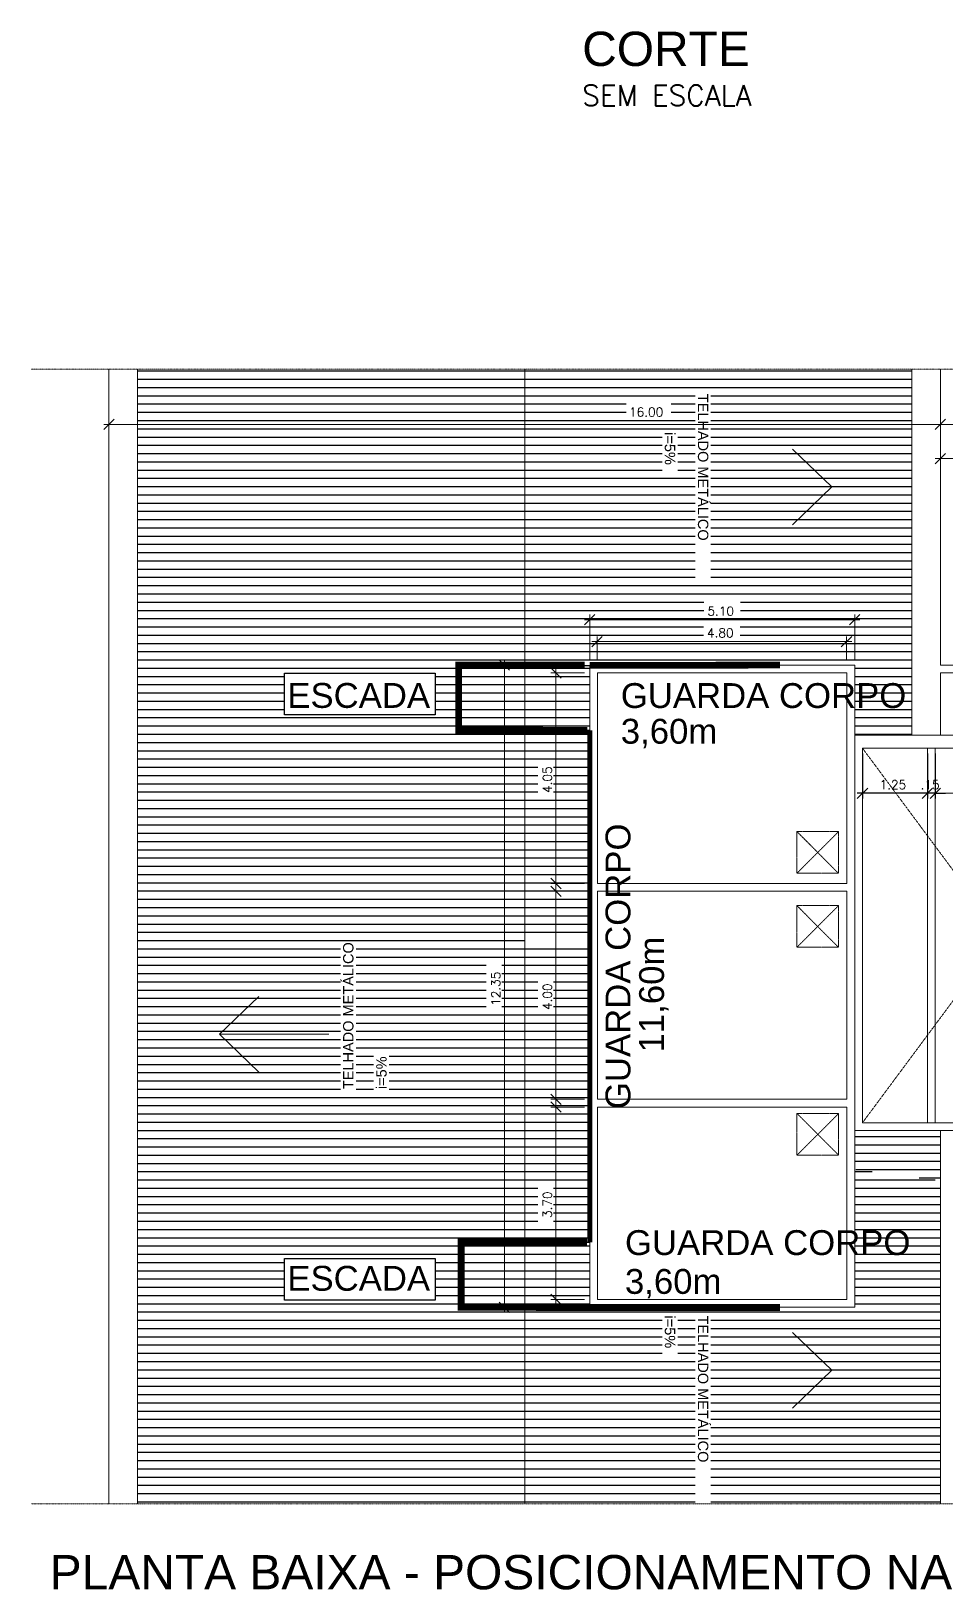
# Model space of a CAD drawing. Header units: millimetres. Extents: x -312439 to 477422, y -331570 to 212570.
# Drawn here: x -247556 to -233305, y -89743 to -65473 of the extents above; entities that cross this region are included whole.
import ezdxf

# ---------------------------------------------------------------- set-up
doc = ezdxf.new("R2010")
doc.units = ezdxf.units.MM
for name, pattern in [('CONTINU', [0]), ('DASHDOT', [25.4, 12.7, -6.35, 0, -6.35]), ('DASHDOTX2', [2, 1, -0.5, 0, -0.5]), ('HIDDEN', [9.525, 6.35, -3.175])]:
    doc.linetypes.add(name, pattern=pattern)
doc.layers.add('0.1', color=8, linetype='Continuous', lineweight=13)
doc.styles.add('ROMANS', font='romans.shx', dxfattribs={"height": 187.5})
doc.styles.add('SANSSERIF', font='sas_____.pfb', dxfattribs={"height": 30})
doc.styles.get("Standard").update_dxf_attribs({"font": 'arial.ttf'})

msp = doc.modelspace()

# ---------------------------------------------------------------- linework, layer by layer
at = {"color": 0, "linetype": 'ByBlock'}
for p, q in [((-246262.099, -71514.343), (-246424.029, -71676.274)), ((-233307.672, -71514.343), (-233469.602, -71676.274)), ((-233469.602, -71676.274), (-233307.672, -71514.343)), ((-233307.672, -72047.278), (-233469.602, -72209.208)), ((-238772.394, -74555.528), (-238934.325, -74717.459)), ((-234805.101, -74717.459), (-234643.171, -74555.528)), ((-238657.819, -74895.955), (-238819.749, -75057.886)), ((-234933.421, -75057.886), (-234771.491, -74895.955)), ((-240101.786, -75424.939), (-240263.716, -75263.009)), ((-239298.498, -75546.387), (-239460.428, -75384.456)), ((-234521.723, -77259.055), (-234683.653, -77420.986)), ((-233672.015, -77420.986), (-233510.085, -77259.055)), ((-233672.015, -77420.986), (-233510.085, -77259.055)), ((-233388.637, -77259.055), (-233550.567, -77420.986)), ((-233388.637, -77259.055), (-233550.567, -77420.986)), ((-239460.428, -78663.546), (-239298.498, -78825.476)), ((-239298.498, -78946.924), (-239460.428, -78784.993)), ((-239460.428, -82023.6), (-239298.498, -82185.53)), ((-239298.498, -82306.978), (-239460.428, -82145.048)), ((-239460.428, -85140.759), (-239298.498, -85302.689)), ((-240263.716, -85262.207), (-240101.786, -85424.137))]:
    msp.add_line(p, q, dxfattribs=at)
at = {"color": 1}
for p, q in [((-240857.582, -76359.847), (-240857.582, -75347.59)), ((-240857.582, -75347.59), (-238853.36, -75347.59)), ((-238853.36, -76359.847), (-240857.582, -76359.847)), ((-240857.582, -85343.172), (-240857.582, -84330.914)), ((-240857.582, -84330.914), (-238853.36, -84330.914)), ((-238853.36, -85343.172), (-240857.582, -85343.172))]:
    msp.add_line(p, q, dxfattribs=at)
at = {"color": 5}
for p, q in [((-238853.36, -75343.974), (-235889.88, -75343.974)), ((-238853.36, -84330.914), (-238853.36, -76359.847)), ((-238853.36, -85346.7), (-235889.88, -85346.7))]:
    msp.add_line(p, q, dxfattribs=at)
at = {"color": 1}
for points in [[(-243607.921, -75470.683), (-241259.006, -75470.683), (-241259.006, -76118.377), (-243607.921, -76118.377)], [(-243607.921, -84585.408), (-241259.006, -84585.408), (-241259.006, -85233.102), (-243607.921, -85233.102)]]:
    msp.add_lwpolyline(points, close=True, dxfattribs=at)
at = {"color": 1, "const_width": 107.027}
for points in [[(-238932.474, -75344.062), (-240894.355, -75344.062), (-240894.355, -76356.32), (-238890.133, -76359.847)], [(-238895.701, -84330.914), (-240857.582, -84330.914), (-240857.582, -85343.172), (-238853.36, -85346.7)]]:
    msp.add_lwpolyline(points, dxfattribs=at)
at = {"color": 5}
for points, const_width in [([(-235889.88, -75343.974), (-238853.36, -75347.59)], 104.429), ([(-238853.36, -76359.847), (-238853.36, -84330.914)], 77.499), ([(-238853.36, -85346.7), (-235889.88, -85346.7)], 107.802)]:
    msp.add_lwpolyline(points, dxfattribs=dict(at, const_width=const_width))
at = {"layer": '0.1', "color": 8, "linetype": 'DASHDOTX2', "ltscale": 0.5}
for p, q in [((-247555.798, -70736.006), (-225593.018, -70736.006)), ((-225593.018, -88402.171), (-247555.798, -88402.171))]:
    msp.add_line(p, q, dxfattribs=at)
at = {"layer": '0.1', "color": 8, "linetype": 'CONTINU'}
for p, q in [((-246343.064, -88402.171), (-246343.064, -70736.006)), ((-233388.637, -70736.006), (-233388.637, -75343.974)), ((-233307.672, -71595.308), (-246424.029, -71595.308)), ((-246343.064, -72959.025), (-246343.064, -71514.343)), ((-227842.523, -71595.308), (-233469.602, -71595.308)), ((-233388.637, -71966.312), (-233388.637, -71514.343)), ((-233388.637, -72959.025), (-233388.637, -71514.343)), ((-235081.989, -72570.198), (-235695.175, -71980.266)), ((-233388.637, -73465.953), (-233388.637, -72047.278)), ((-232846.17, -72128.243), (-233469.602, -72128.243)), ((-236785.285, -72570.198), (-235081.989, -72570.198)), ((-235081.989, -72570.198), (-235695.175, -73160.13)), ((-238934.325, -74636.493), (-234643.171, -74636.493)), ((-238853.36, -75263.009), (-238853.36, -74555.528)), ((-234724.136, -75263.009), (-234724.136, -74555.528)), ((-238819.749, -74976.92), (-234771.491, -74976.92)), ((-238738.784, -75260.86), (-238738.784, -74895.955)), ((-234852.456, -75260.86), (-234852.456, -74895.955)), ((-238934.325, -75343.974), (-240263.716, -75343.974)), ((-240182.751, -75263.009), (-240182.751, -85424.137)), ((-238934.325, -75465.422), (-239460.428, -75465.422)), ((-239379.463, -75384.456), (-239379.463, -78825.476)), ((-233388.637, -75465.422), (-233388.637, -76437.004)), ((-238934.325, -78744.511), (-239460.428, -78744.511)), ((-238934.325, -78865.959), (-239460.428, -78865.959)), ((-239379.463, -78784.993), (-239379.463, -82185.53)), ((-244619.161, -81092.985), (-244005.975, -80503.053)), ((-242915.865, -81092.985), (-244619.161, -81092.985)), ((-244619.161, -81092.985), (-244005.975, -81682.916)), ((-238934.325, -82104.565), (-239460.428, -82104.565)), ((-238934.325, -82226.013), (-239460.428, -82226.013)), ((-239379.463, -82145.048), (-239379.463, -85302.689)), ((-233388.637, -88402.171), (-233388.637, -82590.356)), ((-238934.325, -85343.172), (-240263.716, -85343.172)), ((-238934.325, -85221.724), (-239460.428, -85221.724)), ((-235081.989, -86324.941), (-235695.175, -85735.009)), ((-236785.285, -86324.941), (-235081.989, -86324.941)), ((-235081.989, -86324.941), (-235695.175, -86914.873))]:
    msp.add_line(p, q, dxfattribs=at)
at = {"layer": '0.1', "color": 8}
for p, q in [((-245897.755, -70736.006), (-245897.755, -88402.171)), ((-239865.85, -88402.171), (-239865.85, -70736.006)), ((-233833.945, -70736.006), (-233833.945, -76437.004)), ((-238853.36, -85343.172), (-238853.36, -75343.974)), ((-238853.36, -75343.974), (-234724.136, -75343.974)), ((-238731.912, -75465.422), (-234845.584, -75465.422)), ((-238731.912, -78744.511), (-238731.912, -75465.422)), ((-234845.584, -75465.422), (-234845.584, -78744.511)), ((-234724.136, -75343.974), (-234724.136, -85343.172)), ((-233388.637, -75343.974), (-232983.811, -75343.974)), ((-233388.637, -75465.422), (-232983.811, -75465.422)), ((-238853.786, -76437.004), (-238853.786, -82590.356)), ((-234724.136, -76437.004), (-232927.135, -76437.004)), ((-234602.688, -76639.416), (-230271.478, -76639.416)), ((-234602.688, -76639.416), (-234602.688, -82468.909)), ((-233591.05, -82468.909), (-233591.05, -76639.416)), ((-233469.602, -82468.909), (-233469.602, -76639.416)), ((-233469.602, -76720.382), (-233469.602, -77420.986)), ((-233550.567, -77340.021), (-230190.513, -77340.021)), ((-234845.584, -78744.511), (-238731.912, -78744.511)), ((-238731.912, -78865.959), (-234845.584, -78865.959)), ((-238731.912, -78865.959), (-238731.912, -82104.565)), ((-234845.584, -78865.959), (-234845.584, -82104.565)), ((-234845.584, -82104.565), (-238731.912, -82104.565)), ((-238731.912, -85221.724), (-238731.912, -82226.013)), ((-238731.912, -82226.013), (-234845.584, -82226.013)), ((-234845.584, -82226.013), (-234845.584, -85221.724)), ((-234602.688, -82468.909), (-233186.224, -82468.909)), ((-234724.136, -82590.356), (-233186.224, -82590.356)), ((-234724.136, -85343.172), (-238853.36, -85343.172)), ((-234845.584, -85221.724), (-238731.912, -85221.724))]:
    msp.add_line(p, q, dxfattribs=at)
at = {"layer": '0.1', "color": 8, "linetype": 'Continuous', "lineweight": -2}
for p, q in [((-239865.85, -70768.997), (-245897.755, -70768.997)), ((-233833.945, -70768.997), (-239865.85, -70768.997)), ((-239865.85, -70897.53), (-245897.755, -70897.53)), ((-239865.85, -71026.062), (-245897.755, -71026.062)), ((-233833.945, -70897.53), (-239865.85, -70897.53)), ((-233833.945, -71026.062), (-239865.85, -71026.062)), ((-239865.85, -71154.594), (-245897.755, -71154.594)), ((-239865.85, -71283.126), (-245897.755, -71283.126)), ((-237207.913, -71154.594), (-239865.85, -71154.594)), ((-238287.439, -71283.126), (-239865.85, -71283.126)), ((-237207.913, -71283.126), (-237581.885, -71283.126)), ((-233833.945, -71154.594), (-236965.017, -71154.594)), ((-233833.945, -71283.126), (-236965.017, -71283.126)), ((-239865.85, -71411.658), (-245897.755, -71411.658)), ((-239865.85, -71540.191), (-245897.755, -71540.191)), ((-238287.439, -71411.658), (-239865.85, -71411.658)), ((-237207.913, -71540.191), (-239865.85, -71540.191)), ((-237207.913, -71411.658), (-237581.885, -71411.658)), ((-233833.945, -71411.658), (-236965.017, -71411.658)), ((-233833.945, -71540.191), (-236965.017, -71540.191)), ((-239865.85, -71668.723), (-245897.755, -71668.723)), ((-239865.85, -71797.255), (-245897.755, -71797.255)), ((-237207.913, -71668.723), (-239865.85, -71668.723)), ((-237723.878, -71797.255), (-239865.85, -71797.255)), ((-237207.913, -71797.255), (-237480.982, -71797.255)), ((-233833.945, -71668.723), (-236965.017, -71668.723)), ((-233833.945, -71797.255), (-236965.017, -71797.255)), ((-239865.85, -71925.787), (-245897.755, -71925.787)), ((-239865.85, -72054.32), (-245897.755, -72054.32)), ((-237723.878, -71925.787), (-239865.85, -71925.787)), ((-237723.878, -72054.32), (-239865.85, -72054.32)), ((-237207.913, -71925.787), (-237480.982, -71925.787)), ((-237207.913, -72054.32), (-237480.982, -72054.32)), ((-233833.945, -71925.787), (-236965.017, -71925.787)), ((-236354.611, -72054.32), (-236965.017, -72054.32)), ((-233833.945, -72054.32), (-236354.611, -72054.32)), ((-239865.85, -72182.852), (-245897.755, -72182.852)), ((-239865.85, -72311.384), (-245897.755, -72311.384)), ((-237723.878, -72182.852), (-239865.85, -72182.852)), ((-237723.878, -72311.384), (-239865.85, -72311.384)), ((-237207.913, -72182.852), (-237480.982, -72182.852)), ((-237207.913, -72311.384), (-237480.982, -72311.384)), ((-233833.945, -72182.852), (-236965.017, -72182.852)), ((-233833.945, -72311.384), (-236965.017, -72311.384)), ((-239865.85, -72439.916), (-245897.755, -72439.916)), ((-237207.913, -72439.916), (-239865.85, -72439.916)), ((-233833.945, -72439.916), (-236965.017, -72439.916)), ((-239865.85, -72568.448), (-245897.755, -72568.448)), ((-239865.85, -72696.981), (-245897.755, -72696.981)), ((-237207.913, -72568.448), (-239865.85, -72568.448)), ((-237207.913, -72696.981), (-239865.85, -72696.981)), ((-233833.945, -72568.448), (-236965.017, -72568.448)), ((-233833.945, -72696.981), (-236965.017, -72696.981)), ((-239865.85, -72825.513), (-245897.755, -72825.513)), ((-239865.85, -72954.045), (-245897.755, -72954.045)), ((-237207.913, -72825.513), (-239865.85, -72825.513)), ((-237207.913, -72954.045), (-239865.85, -72954.045)), ((-233833.945, -72825.513), (-236965.017, -72825.513)), ((-233833.945, -72954.045), (-236965.017, -72954.045)), ((-239865.85, -73082.577), (-245897.755, -73082.577)), ((-239865.85, -73211.109), (-245897.755, -73211.109)), ((-237207.913, -73082.577), (-239865.85, -73082.577)), ((-237207.913, -73211.109), (-239865.85, -73211.109)), ((-233833.945, -73082.577), (-236965.017, -73082.577)), ((-233833.945, -73211.109), (-236965.017, -73211.109)), ((-244831.639, -73339.642), (-245897.755, -73339.642)), ((-243693.361, -73468.174), (-245897.755, -73468.174)), ((-239865.85, -73339.642), (-244831.639, -73339.642)), ((-239865.85, -73468.174), (-243693.361, -73468.174)), ((-237207.913, -73339.642), (-239865.85, -73339.642)), ((-237207.913, -73468.174), (-239865.85, -73468.174)), ((-233833.945, -73339.642), (-236965.017, -73339.642)), ((-233833.945, -73468.174), (-236965.017, -73468.174)), ((-242555.083, -73596.706), (-245897.755, -73596.706)), ((-241416.805, -73725.238), (-245897.755, -73725.238)), ((-239865.85, -73596.706), (-242555.083, -73596.706)), ((-239865.85, -73725.238), (-241416.805, -73725.238)), ((-237207.913, -73596.706), (-239865.85, -73596.706)), ((-237207.913, -73725.238), (-239865.85, -73725.238)), ((-233833.945, -73596.706), (-236965.017, -73596.706)), ((-233833.945, -73725.238), (-236965.017, -73725.238)), ((-240278.527, -73853.77), (-245897.755, -73853.77)), ((-239865.85, -73982.303), (-245897.755, -73982.303)), ((-239865.85, -73853.77), (-240278.527, -73853.77)), ((-237207.913, -73853.77), (-239865.85, -73853.77)), ((-239140.249, -73982.303), (-239865.85, -73982.303)), ((-237207.913, -73982.303), (-239140.249, -73982.303)), ((-233833.945, -73853.77), (-236965.017, -73853.77)), ((-233833.945, -73982.303), (-236965.017, -73982.303)), ((-239865.85, -74110.835), (-245897.755, -74110.835)), ((-239865.85, -74239.367), (-245897.755, -74239.367)), ((-238001.97, -74110.835), (-239865.85, -74110.835)), ((-236863.692, -74239.367), (-239865.85, -74239.367)), ((-233833.945, -74110.835), (-238001.97, -74110.835)), ((-233833.945, -74239.367), (-236863.692, -74239.367)), ((-239865.85, -74367.899), (-245897.755, -74367.899)), ((-239865.85, -74496.431), (-245897.755, -74496.431)), ((-237075.981, -74367.899), (-239865.85, -74367.899)), ((-237075.981, -74496.431), (-239865.85, -74496.431)), ((-235725.414, -74367.899), (-236501.514, -74367.899)), ((-234587.136, -74496.431), (-236501.514, -74496.431)), ((-233833.945, -74367.899), (-235725.414, -74367.899)), ((-233833.945, -74496.431), (-234587.136, -74496.431)), ((-239865.85, -74624.964), (-245897.755, -74624.964)), ((-233833.945, -74624.964), (-239865.85, -74624.964)), ((-239865.85, -74753.496), (-245897.755, -74753.496)), ((-239865.85, -74882.028), (-245897.755, -74882.028)), ((-237082.853, -74753.496), (-239865.85, -74753.496)), ((-237082.853, -74882.028), (-239865.85, -74882.028)), ((-233833.945, -74753.496), (-236508.386, -74753.496)), ((-233833.945, -74882.028), (-236508.386, -74882.028)), ((-239865.85, -75010.56), (-245897.755, -75010.56)), ((-239865.85, -75139.092), (-245897.755, -75139.092)), ((-233833.945, -75010.56), (-239865.85, -75010.56)), ((-233833.945, -75139.092), (-239865.85, -75139.092)), ((-239865.85, -75267.625), (-245897.755, -75267.625)), ((-239865.85, -75396.157), (-245897.755, -75396.157)), ((-233833.945, -75267.625), (-239865.85, -75267.625)), ((-238853.36, -75396.157), (-239865.85, -75396.157)), ((-233833.945, -75396.157), (-234724.136, -75396.157)), ((-243607.921, -75524.689), (-245897.755, -75524.689)), ((-243607.921, -75653.221), (-245897.755, -75653.221)), ((-239865.85, -75524.689), (-241259.006, -75524.689)), ((-239865.85, -75653.221), (-241259.006, -75653.221)), ((-238853.36, -75524.689), (-239865.85, -75524.689)), ((-238853.36, -75653.221), (-239865.85, -75653.221)), ((-233833.945, -75524.689), (-234724.136, -75524.689)), ((-233833.945, -75653.221), (-234724.136, -75653.221)), ((-243607.921, -75781.753), (-245897.755, -75781.753)), ((-243607.921, -75910.286), (-245897.755, -75910.286)), ((-239865.85, -75781.753), (-241259.006, -75781.753)), ((-239865.85, -75910.286), (-241259.006, -75910.286)), ((-238853.36, -75781.753), (-239865.85, -75781.753)), ((-238853.36, -75910.286), (-239865.85, -75910.286)), ((-233833.945, -75781.753), (-234724.136, -75781.753)), ((-233833.945, -75910.286), (-234724.136, -75910.286)), ((-243607.921, -76038.818), (-245897.755, -76038.818)), ((-239865.85, -76167.35), (-245897.755, -76167.35)), ((-239865.85, -76038.818), (-241259.006, -76038.818)), ((-238853.36, -76038.818), (-239865.85, -76038.818)), ((-238853.36, -76167.35), (-239865.85, -76167.35)), ((-233833.945, -76038.818), (-234724.136, -76038.818)), ((-233833.945, -76167.35), (-234724.136, -76167.35)), ((-239865.85, -76295.882), (-245897.755, -76295.882)), ((-239865.85, -76424.414), (-245897.755, -76424.414)), ((-238853.36, -76295.882), (-239865.85, -76295.882)), ((-238853.36, -76424.414), (-239865.85, -76424.414)), ((-233833.945, -76295.882), (-234724.136, -76295.882)), ((-233833.945, -76424.414), (-234724.136, -76424.414)), ((-239865.85, -76552.947), (-245897.755, -76552.947)), ((-239865.85, -76681.479), (-245897.755, -76681.479)), ((-238853.786, -76552.947), (-239865.85, -76552.947)), ((-238853.786, -76681.479), (-239865.85, -76681.479)), ((-239865.85, -76810.011), (-245897.755, -76810.011)), ((-238853.786, -76810.011), (-239865.85, -76810.011)), ((-239865.85, -76938.543), (-245897.755, -76938.543)), ((-239865.85, -77067.075), (-245897.755, -77067.075)), ((-239662.841, -76938.543), (-239865.85, -76938.543)), ((-239662.841, -77067.075), (-239865.85, -77067.075)), ((-238853.786, -76938.543), (-239419.946, -76938.543)), ((-238853.786, -77067.075), (-239419.946, -77067.075)), ((-239865.85, -77195.608), (-245897.755, -77195.608)), ((-239865.85, -77324.14), (-245897.755, -77324.14)), ((-239662.841, -77195.608), (-239865.85, -77195.608)), ((-239662.841, -77324.14), (-239865.85, -77324.14)), ((-238853.786, -77195.608), (-239419.946, -77195.608)), ((-238853.786, -77324.14), (-239419.946, -77324.14)), ((-239865.85, -77452.672), (-245897.755, -77452.672)), ((-239865.85, -77581.204), (-245897.755, -77581.204)), ((-239865.85, -77581.204), (-245897.755, -77581.204)), ((-238853.786, -77452.672), (-239865.85, -77452.672)), ((-238853.786, -77581.204), (-239865.85, -77581.204)), ((-239865.85, -77709.737), (-245897.755, -77709.737)), ((-239865.85, -77709.737), (-245897.755, -77709.737)), ((-239865.85, -77838.269), (-245897.755, -77838.269)), ((-239865.85, -77838.269), (-245897.755, -77838.269)), ((-238853.786, -77709.737), (-239865.85, -77709.737)), ((-238853.786, -77838.269), (-239865.85, -77838.269)), ((-239865.85, -77966.801), (-245897.755, -77966.801)), ((-239865.85, -77966.801), (-245897.755, -77966.801)), ((-239865.85, -78095.333), (-245897.755, -78095.333)), ((-239865.85, -78095.333), (-245897.755, -78095.333)), ((-238853.786, -77966.801), (-239865.85, -77966.801)), ((-238853.786, -78095.333), (-239865.85, -78095.333)), ((-239865.85, -78223.865), (-245897.755, -78223.865)), ((-239865.85, -78223.865), (-245897.755, -78223.865)), ((-239865.85, -78352.398), (-245897.755, -78352.398)), ((-239865.85, -78352.398), (-245897.755, -78352.398)), ((-238853.786, -78223.865), (-239865.85, -78223.865)), ((-238853.786, -78352.398), (-239865.85, -78352.398)), ((-239865.85, -78480.93), (-245897.755, -78480.93)), ((-239865.85, -78480.93), (-245897.755, -78480.93)), ((-239865.85, -78609.462), (-245897.755, -78609.462)), ((-239865.85, -78609.462), (-245897.755, -78609.462)), ((-238853.786, -78480.93), (-239865.85, -78480.93)), ((-238853.786, -78609.462), (-239865.85, -78609.462)), ((-239865.85, -78737.994), (-245897.755, -78737.994)), ((-239865.85, -78737.994), (-245897.755, -78737.994)), ((-239865.85, -78866.526), (-245897.755, -78866.526)), ((-239865.85, -78866.526), (-245897.755, -78866.526)), ((-238853.786, -78737.994), (-239865.85, -78737.994)), ((-238853.786, -78866.526), (-239865.85, -78866.526)), ((-239865.85, -78995.059), (-245897.755, -78995.059)), ((-239865.85, -78995.059), (-245897.755, -78995.059)), ((-238853.786, -78995.059), (-239865.85, -78995.059)), ((-242736.133, -79123.591), (-245897.755, -79123.591)), ((-239865.85, -79123.591), (-245897.755, -79123.591)), ((-242736.133, -79252.123), (-245897.755, -79252.123)), ((-239865.85, -79252.123), (-245897.755, -79252.123)), ((-239865.85, -79123.591), (-242493.237, -79123.591)), ((-241859.872, -79252.123), (-242493.237, -79252.123)), ((-239865.85, -79252.123), (-241640.057, -79252.123)), ((-238853.786, -79123.591), (-239865.85, -79123.591)), ((-238853.786, -79252.123), (-239865.85, -79252.123)), ((-242736.133, -79380.655), (-245897.755, -79380.655)), ((-239865.85, -79380.655), (-245897.755, -79380.655)), ((-242736.133, -79509.187), (-245897.755, -79509.187)), ((-239865.85, -79509.187), (-245897.755, -79509.187)), ((-241984.814, -79380.655), (-242493.237, -79380.655)), ((-242109.757, -79509.187), (-242493.237, -79509.187)), ((-239865.85, -79380.655), (-241513.533, -79380.655)), ((-239865.85, -79509.187), (-241387.008, -79509.187)), ((-238853.786, -79380.655), (-239865.85, -79380.655)), ((-238853.786, -79509.187), (-239865.85, -79509.187)), ((-245365.416, -79637.72), (-245897.755, -79637.72)), ((-239865.85, -79637.72), (-245897.755, -79637.72)), ((-242736.133, -79766.252), (-245897.755, -79766.252)), ((-242736.133, -79637.72), (-245365.416, -79637.72)), ((-242234.699, -79637.72), (-242493.237, -79637.72)), ((-240466.129, -79637.72), (-242493.237, -79637.72)), ((-242104.899, -79766.252), (-242493.237, -79766.252)), ((-240466.129, -79766.252), (-242493.237, -79766.252)), ((-239865.85, -79766.252), (-241396.35, -79766.252)), ((-238853.786, -79766.252), (-239865.85, -79766.252)), ((-242736.133, -79894.784), (-245897.755, -79894.784)), ((-242736.133, -80023.316), (-245897.755, -80023.316)), ((-242049.197, -79894.784), (-242493.237, -79894.784)), ((-240466.129, -79894.784), (-242493.237, -79894.784)), ((-241891.124, -80023.316), (-242493.237, -80023.316)), ((-240466.129, -80023.316), (-242493.237, -80023.316)), ((-240466.129, -80023.316), (-241610.124, -80023.316)), ((-239865.85, -79894.784), (-241452.051, -79894.784)), ((-239865.85, -80023.316), (-240223.234, -80023.316)), ((-238853.786, -79894.784), (-239865.85, -79894.784)), ((-238853.786, -80023.316), (-239865.85, -80023.316)), ((-242736.133, -80151.848), (-245897.755, -80151.848)), ((-242736.133, -80280.381), (-245897.755, -80280.381)), ((-240466.129, -80151.848), (-242493.237, -80151.848)), ((-240466.129, -80280.381), (-242493.237, -80280.381)), ((-239865.85, -80151.848), (-240223.234, -80151.848)), ((-239865.85, -80280.381), (-240223.234, -80280.381)), ((-238853.786, -80151.848), (-239865.85, -80151.848)), ((-239662.841, -80280.381), (-239865.85, -80280.381)), ((-238853.786, -80280.381), (-239419.946, -80280.381)), ((-242736.133, -80408.913), (-245897.755, -80408.913)), ((-242736.133, -80537.445), (-245897.755, -80537.445)), ((-240466.129, -80408.913), (-242493.237, -80408.913)), ((-240466.129, -80537.445), (-242493.237, -80537.445)), ((-239865.85, -80408.913), (-240223.234, -80408.913)), ((-239865.85, -80537.445), (-240223.234, -80537.445)), ((-239662.841, -80408.913), (-239865.85, -80408.913)), ((-239662.841, -80537.445), (-239865.85, -80537.445)), ((-238853.786, -80408.913), (-239419.946, -80408.913)), ((-238853.786, -80537.445), (-239419.946, -80537.445)), ((-242736.133, -80665.977), (-245897.755, -80665.977)), ((-242736.133, -80794.509), (-245897.755, -80794.509)), ((-240466.129, -80665.977), (-242493.237, -80665.977)), ((-239865.85, -80794.509), (-242493.237, -80794.509)), ((-239865.85, -80665.977), (-240223.234, -80665.977)), ((-239662.841, -80665.977), (-239865.85, -80665.977)), ((-238853.786, -80794.509), (-239865.85, -80794.509)), ((-238853.786, -80665.977), (-239419.946, -80665.977)), ((-242736.133, -80923.042), (-245897.755, -80923.042)), ((-242736.133, -81051.574), (-245897.755, -81051.574)), ((-239865.85, -80923.042), (-242493.237, -80923.042)), ((-239865.85, -81051.574), (-242493.237, -81051.574)), ((-238853.786, -80923.042), (-239865.85, -80923.042)), ((-238853.786, -81051.574), (-239865.85, -81051.574)), ((-242736.133, -81180.106), (-245897.755, -81180.106)), ((-239865.85, -81180.106), (-242493.237, -81180.106)), ((-238853.786, -81180.106), (-239865.85, -81180.106)), ((-242736.133, -81308.638), (-245897.755, -81308.638)), ((-242736.133, -81437.17), (-245897.755, -81437.17)), ((-239865.85, -81308.638), (-242493.237, -81308.638)), ((-242220.168, -81437.17), (-242493.237, -81437.17)), ((-239865.85, -81437.17), (-241977.272, -81437.17)), ((-238853.786, -81308.638), (-239865.85, -81308.638)), ((-238853.786, -81437.17), (-239865.85, -81437.17)), ((-242736.133, -81565.703), (-245897.755, -81565.703)), ((-242736.133, -81694.235), (-245897.755, -81694.235)), ((-242220.168, -81565.703), (-242493.237, -81565.703)), ((-242220.168, -81694.235), (-242493.237, -81694.235)), ((-239865.85, -81565.703), (-241977.272, -81565.703)), ((-239865.85, -81694.235), (-241977.272, -81694.235)), ((-238853.786, -81565.703), (-239865.85, -81565.703)), ((-238853.786, -81694.235), (-239865.85, -81694.235)), ((-245268.62, -81822.767), (-245897.755, -81822.767)), ((-244285.376, -81951.299), (-245897.755, -81951.299)), ((-242736.133, -81822.767), (-245268.62, -81822.767)), ((-242736.133, -81951.299), (-244285.376, -81951.299)), ((-242220.168, -81822.767), (-242493.237, -81822.767)), ((-242220.168, -81951.299), (-242493.237, -81951.299)), ((-239865.85, -81822.767), (-241977.272, -81822.767)), ((-239865.85, -81951.299), (-241977.272, -81951.299)), ((-238853.786, -81822.767), (-239865.85, -81822.767)), ((-238853.786, -81951.299), (-239865.85, -81951.299)), ((-243302.132, -82079.831), (-245897.755, -82079.831)), ((-242318.889, -82208.364), (-245897.755, -82208.364)), ((-239865.85, -82079.831), (-243302.132, -82079.831)), ((-239865.85, -82208.364), (-242318.889, -82208.364)), ((-238853.786, -82079.831), (-239865.85, -82079.831)), ((-238853.786, -82208.364), (-239865.85, -82208.364)), ((-241335.645, -82336.896), (-245897.755, -82336.896)), ((-240352.402, -82465.428), (-245897.755, -82465.428)), ((-239865.85, -82336.896), (-241335.645, -82336.896)), ((-239865.85, -82465.428), (-240352.402, -82465.428)), ((-238853.786, -82336.896), (-239865.85, -82336.896)), ((-238853.786, -82465.428), (-239865.85, -82465.428)), ((-239865.85, -82593.96), (-245897.755, -82593.96)), ((-239865.85, -82722.492), (-245897.755, -82722.492)), ((-239369.158, -82593.96), (-239865.85, -82593.96)), ((-238853.36, -82722.492), (-239865.85, -82722.492)), ((-238853.36, -82593.96), (-239369.158, -82593.96)), ((-233388.637, -82689.571), (-234724.136, -82689.571)), ((-239865.85, -82851.025), (-245897.755, -82851.025)), ((-239865.85, -82979.557), (-245897.755, -82979.557)), ((-238853.36, -82851.025), (-239865.85, -82851.025)), ((-238853.36, -82979.557), (-239865.85, -82979.557)), ((-233388.637, -82818.103), (-234724.136, -82818.103)), ((-233388.637, -82946.635), (-234724.136, -82946.635)), ((-239865.85, -83108.089), (-245897.755, -83108.089)), ((-239865.85, -83236.621), (-245897.755, -83236.621)), ((-238853.36, -83108.089), (-239865.85, -83108.089)), ((-238853.36, -83236.621), (-239865.85, -83236.621)), ((-233388.637, -83075.167), (-234724.136, -83075.167)), ((-234452.941, -83236.621), (-234724.136, -83236.621)), ((-233388.637, -83203.7), (-234704.784, -83203.7)), ((-239865.85, -83365.153), (-245897.755, -83365.153)), ((-238853.36, -83365.153), (-239865.85, -83365.153)), ((-233469.697, -83365.153), (-234724.136, -83365.153)), ((-233388.637, -83332.232), (-233721.54, -83332.232)), ((-239865.85, -83493.686), (-245897.755, -83493.686)), ((-239865.85, -83622.218), (-245897.755, -83622.218)), ((-239662.841, -83493.686), (-239865.85, -83493.686)), ((-239662.841, -83622.218), (-239865.85, -83622.218)), ((-238853.36, -83493.686), (-239419.946, -83493.686)), ((-238853.36, -83622.218), (-239419.946, -83622.218)), ((-233388.637, -83493.686), (-234724.136, -83493.686)), ((-233388.637, -83622.218), (-234724.136, -83622.218)), ((-239865.85, -83750.75), (-245897.755, -83750.75)), ((-239865.85, -83879.282), (-245897.755, -83879.282)), ((-239662.841, -83750.75), (-239865.85, -83750.75)), ((-239662.841, -83879.282), (-239865.85, -83879.282)), ((-238853.36, -83750.75), (-239419.946, -83750.75)), ((-238853.36, -83879.282), (-239419.946, -83879.282)), ((-233388.637, -83750.75), (-234724.136, -83750.75)), ((-233388.637, -83879.282), (-234724.136, -83879.282)), ((-239865.85, -84007.815), (-245897.755, -84007.815)), ((-239865.85, -84136.347), (-245897.755, -84136.347)), ((-239662.841, -84007.815), (-239865.85, -84007.815)), ((-238853.36, -84136.347), (-239865.85, -84136.347)), ((-238853.36, -84007.815), (-239419.946, -84007.815)), ((-233388.637, -84007.815), (-234724.136, -84007.815)), ((-233388.637, -84136.347), (-234724.136, -84136.347)), ((-239865.85, -84264.879), (-245897.755, -84264.879)), ((-239865.85, -84393.411), (-245897.755, -84393.411)), ((-238853.36, -84264.879), (-239865.85, -84264.879)), ((-238853.36, -84393.411), (-239865.85, -84393.411)), ((-233388.637, -84264.879), (-234724.136, -84264.879)), ((-233388.637, -84393.411), (-234724.136, -84393.411)), ((-239865.85, -84521.943), (-245897.755, -84521.943)), ((-243607.921, -84650.476), (-245897.755, -84650.476)), ((-239865.85, -84650.476), (-241259.006, -84650.476)), ((-238853.36, -84521.943), (-239865.85, -84521.943)), ((-238853.36, -84650.476), (-239865.85, -84650.476)), ((-233388.637, -84521.943), (-234724.136, -84521.943)), ((-233388.637, -84650.476), (-234724.136, -84650.476)), ((-243607.921, -84779.008), (-245897.755, -84779.008)), ((-243607.921, -84907.54), (-245897.755, -84907.54)), ((-239865.85, -84779.008), (-241259.006, -84779.008)), ((-239865.85, -84907.54), (-241259.006, -84907.54)), ((-238853.36, -84779.008), (-239865.85, -84779.008)), ((-238853.36, -84907.54), (-239865.85, -84907.54)), ((-233388.637, -84779.008), (-234724.136, -84779.008)), ((-233388.637, -84907.54), (-234724.136, -84907.54)), ((-243607.921, -85036.072), (-245897.755, -85036.072)), ((-243607.921, -85164.604), (-245897.755, -85164.604)), ((-239865.85, -85036.072), (-241259.006, -85036.072)), ((-239865.85, -85164.604), (-241259.006, -85164.604)), ((-238853.36, -85036.072), (-239865.85, -85036.072)), ((-238853.36, -85164.604), (-239865.85, -85164.604)), ((-233388.637, -85036.072), (-234724.136, -85036.072)), ((-233388.637, -85164.604), (-234724.136, -85164.604)), ((-239865.85, -85293.137), (-245897.755, -85293.137)), ((-239865.85, -85421.669), (-245897.755, -85421.669)), ((-238853.36, -85293.137), (-239865.85, -85293.137)), ((-233388.637, -85421.669), (-239865.85, -85421.669)), ((-233388.637, -85293.137), (-234724.136, -85293.137)), ((-239865.85, -85550.201), (-245897.755, -85550.201)), ((-237723.878, -85550.201), (-239865.85, -85550.201)), ((-237207.913, -85550.201), (-237480.982, -85550.201)), ((-233388.637, -85550.201), (-236965.017, -85550.201)), ((-239865.85, -85678.733), (-245897.755, -85678.733)), ((-239865.85, -85807.265), (-245897.755, -85807.265)), ((-237723.878, -85678.733), (-239865.85, -85678.733)), ((-237723.878, -85807.265), (-239865.85, -85807.265)), ((-237207.913, -85678.733), (-237480.982, -85678.733)), ((-237207.913, -85807.265), (-237480.982, -85807.265)), ((-233388.637, -85678.733), (-236965.017, -85678.733)), ((-233388.637, -85807.265), (-236965.017, -85807.265)), ((-239865.85, -85935.798), (-245897.755, -85935.798)), ((-239865.85, -86064.33), (-245897.755, -86064.33)), ((-237723.878, -85935.798), (-239865.85, -85935.798)), ((-237723.878, -86064.33), (-239865.85, -86064.33)), ((-237207.913, -85935.798), (-237480.982, -85935.798)), ((-237207.913, -86064.33), (-237480.982, -86064.33)), ((-233388.637, -85935.798), (-236965.017, -85935.798)), ((-233388.637, -86064.33), (-236965.017, -86064.33)), ((-239865.85, -86192.862), (-245897.755, -86192.862)), ((-239865.85, -86321.394), (-245897.755, -86321.394)), ((-237207.913, -86192.862), (-239865.85, -86192.862)), ((-237207.913, -86321.394), (-239865.85, -86321.394)), ((-233388.637, -86192.862), (-236965.017, -86192.862)), ((-233388.637, -86321.394), (-236965.017, -86321.394)), ((-239865.85, -86449.926), (-245897.755, -86449.926)), ((-239865.85, -86578.459), (-245897.755, -86578.459)), ((-237207.913, -86449.926), (-239865.85, -86449.926)), ((-237207.913, -86578.459), (-239865.85, -86578.459)), ((-233388.637, -86449.926), (-236965.017, -86449.926)), ((-233388.637, -86578.459), (-236965.017, -86578.459)), ((-239865.85, -86706.991), (-245897.755, -86706.991)), ((-239865.85, -86835.523), (-245897.755, -86835.523)), ((-237207.913, -86706.991), (-239865.85, -86706.991)), ((-237207.913, -86835.523), (-239865.85, -86835.523)), ((-233388.637, -86706.991), (-236965.017, -86706.991)), ((-233388.637, -86835.523), (-236965.017, -86835.523)), ((-239865.85, -86964.055), (-245897.755, -86964.055)), ((-239865.85, -87092.587), (-245897.755, -87092.587)), ((-237207.913, -86964.055), (-239865.85, -86964.055)), ((-237207.913, -87092.587), (-239865.85, -87092.587)), ((-233388.637, -86964.055), (-236965.017, -86964.055)), ((-233388.637, -87092.587), (-236965.017, -87092.587)), ((-239865.85, -87221.12), (-245897.755, -87221.12)), ((-239865.85, -87349.652), (-245897.755, -87349.652)), ((-237207.913, -87221.12), (-239865.85, -87221.12)), ((-237207.913, -87349.652), (-239865.85, -87349.652)), ((-233388.637, -87221.12), (-236965.017, -87221.12)), ((-233388.637, -87349.652), (-236965.017, -87349.652)), ((-239865.85, -87478.184), (-245897.755, -87478.184)), ((-239865.85, -87606.716), (-245897.755, -87606.716)), ((-237207.913, -87478.184), (-239865.85, -87478.184)), ((-237207.913, -87606.716), (-239865.85, -87606.716)), ((-233388.637, -87478.184), (-236965.017, -87478.184)), ((-233388.637, -87606.716), (-236965.017, -87606.716)), ((-239865.85, -87735.248), (-245897.755, -87735.248)), ((-237207.913, -87735.248), (-239865.85, -87735.248)), ((-233388.637, -87735.248), (-236965.017, -87735.248)), ((-239865.85, -87863.781), (-245897.755, -87863.781)), ((-239865.85, -87992.313), (-245897.755, -87992.313)), ((-237207.913, -87863.781), (-239865.85, -87863.781)), ((-237207.913, -87992.313), (-239865.85, -87992.313)), ((-233388.637, -87863.781), (-236965.017, -87863.781)), ((-233388.637, -87992.313), (-236965.017, -87992.313)), ((-239865.85, -88120.845), (-245897.755, -88120.845)), ((-239865.85, -88249.377), (-245897.755, -88249.377)), ((-237207.913, -88120.845), (-239865.85, -88120.845)), ((-237207.913, -88249.377), (-239865.85, -88249.377)), ((-233388.637, -88120.845), (-236965.017, -88120.845)), ((-233388.637, -88249.377), (-236965.017, -88249.377)), ((-239865.85, -88377.909), (-245897.755, -88377.909)), ((-237207.913, -88377.909), (-239865.85, -88377.909)), ((-233388.637, -88377.909), (-236965.017, -88377.909))]:
    msp.add_line(p, q, dxfattribs=at)
at = {"layer": '0.1', "color": 8, "linetype": 'DASHDOT', "ltscale": 0.3}
for p, q in [((-234602.688, -82468.909), (-230271.478, -76639.416)), ((-234602.688, -76639.416), (-230271.478, -82468.909))]:
    msp.add_line(p, q, dxfattribs=at)
at = {"layer": '0.1', "color": 8, "linetype": 'CONTINU', "lineweight": -2}
for p, q in [((-234602.688, -76720.382), (-234602.688, -77420.986)), ((-233591.05, -76720.382), (-233591.05, -77420.986)), ((-233591.05, -76720.382), (-233591.05, -77420.986)), ((-233469.602, -76720.382), (-233469.602, -77420.986)), ((-233510.085, -77340.021), (-234683.653, -77340.021)), ((-233591.05, -77340.021), (-233752.98, -77340.021)), ((-233469.602, -77340.021), (-233591.05, -77340.021)), ((-233469.602, -77340.021), (-233307.672, -77340.021))]:
    msp.add_line(p, q, dxfattribs=at)
at = {"layer": '0.1', "color": 8, "linetype": 'DASHDOT', "ltscale": 0.4}
for p, q in [((-234976.284, -77937.087), (-235624.006, -77937.087)), ((-235624.006, -77937.087), (-235624.006, -78584.808)), ((-234976.284, -78584.808), (-234976.284, -77937.087)), ((-235624.006, -78584.808), (-234976.284, -78584.808)), ((-234976.284, -79089.49), (-235624.006, -79089.49)), ((-235624.006, -79089.49), (-235624.006, -79737.212)), ((-234976.284, -79737.212), (-234976.284, -79089.49)), ((-235624.006, -79737.212), (-234976.284, -79737.212)), ((-234976.284, -82326.81), (-235624.006, -82326.81)), ((-235624.006, -82326.81), (-235624.006, -82974.531)), ((-234976.284, -82974.531), (-234976.284, -82326.81)), ((-235624.006, -82974.531), (-234976.284, -82974.531))]:
    msp.add_line(p, q, dxfattribs=at)
at = {"layer": '0.1', "color": 8, "linetype": 'HIDDEN', "ltscale": 0.05}
for p, q in [((-234976.284, -78584.808), (-235624.006, -77937.087)), ((-234976.284, -77937.087), (-235624.006, -78584.808)), ((-238731.912, -82104.565), (-238731.912, -78865.959)), ((-234976.284, -79737.212), (-235624.006, -79089.49)), ((-234976.284, -79089.49), (-235624.006, -79737.212)), ((-234976.284, -82974.531), (-235624.006, -82326.81)), ((-234976.284, -82326.81), (-235624.006, -82974.531))]:
    msp.add_line(p, q, dxfattribs=at)

# ---------------------------------------------------------------- texts
for s, height, style, p in [('CORTE ', 534.3701, 'SANSSERIF', (-238970.555, -66015.131)), ('SEM ESCALA', 320.6221, 'ROMANS', (-238970.555, -66633.628)), ('PLANTA BAIXA - POSICIONAMENTO NA COBERTURA', 534.37011, 'SANSSERIF', (-247266.36, -89735.442))]:
    msp.add_text(s, height=height, dxfattribs=dict(style=style)).set_placement(p)
at = {"layer": '0.1', "color": 8, "style": 'ROMANS'}
for s, p in [('16.00', (-238239.438, -71472.656)), ('5.10', (-237018.149, -74571.721)), ('4.80', (-237025.021, -74912.148)), ('1.25', (-234336.102, -77275.248)), ('.15', (-233697.461, -77275.248))]:
    msp.add_text(s, height=137.6408, dxfattribs=at).set_placement(p)
at = {"layer": '0.1', "color": 8}
for s, height, rotation, p in [('TELHADO METÁLICO', 161.93034, 270, (-237167.43, -71119.021)), ('i=5%', 161.9303, 270, (-237683.395, -71716.913)), ('TELHADO METÁLICO', 161.93034, 90, (-242533.72, -81946.269)), ('i=5%', 161.9303, 90, (-242017.755, -81946.269)), ('i=5%', 161.9303, 270, (-237683.395, -85471.656)), ('TELHADO METÁLICO', 161.93034, 270, (-237167.43, -85471.656))]:
    msp.add_text(s, height=height, rotation=rotation, dxfattribs=at).set_placement(p)
at = {"layer": '0.1', "color": 7, "text_generation_flag": 6}
for s, height, rotation, p in [('ESCADA', 387.1891, 180, (-243564.269, -76009.963)), ('GUARDA CORPO', 387.18906, 180, (-238368.867, -76011.87)), ('3,60m', 387.1891, 180, (-238368.867, -76567.456)), ('GUARDA CORPO', 387.18906, 270, (-238219.171, -82258.206)), ('11,60m', 387.1891, 270, (-237695.899, -81375.803)), ('GUARDA CORPO', 387.18906, 180, (-238303.935, -84529.89)), ('ESCADA', 387.1891, 180, (-243564.269, -85085.928)), ('3,60m', 387.1891, 180, (-238303.935, -85134.5))]:
    msp.add_text(s, height=height, rotation=rotation, dxfattribs=at).set_placement(p)
at = {"layer": '0.1', "color": 8, "style": 'ROMANS'}
for s, p in [('4.05', (-239444.235, -77334.367)), ('12.35', (-240247.523, -80648.349)), ('4.00', (-239444.235, -80714.663)), ('3.70', (-239444.235, -83953.27))]:
    msp.add_text(s, height=137.6408, rotation=90, dxfattribs=at).set_placement(p)

doc.saveas('drawing.dxf')
